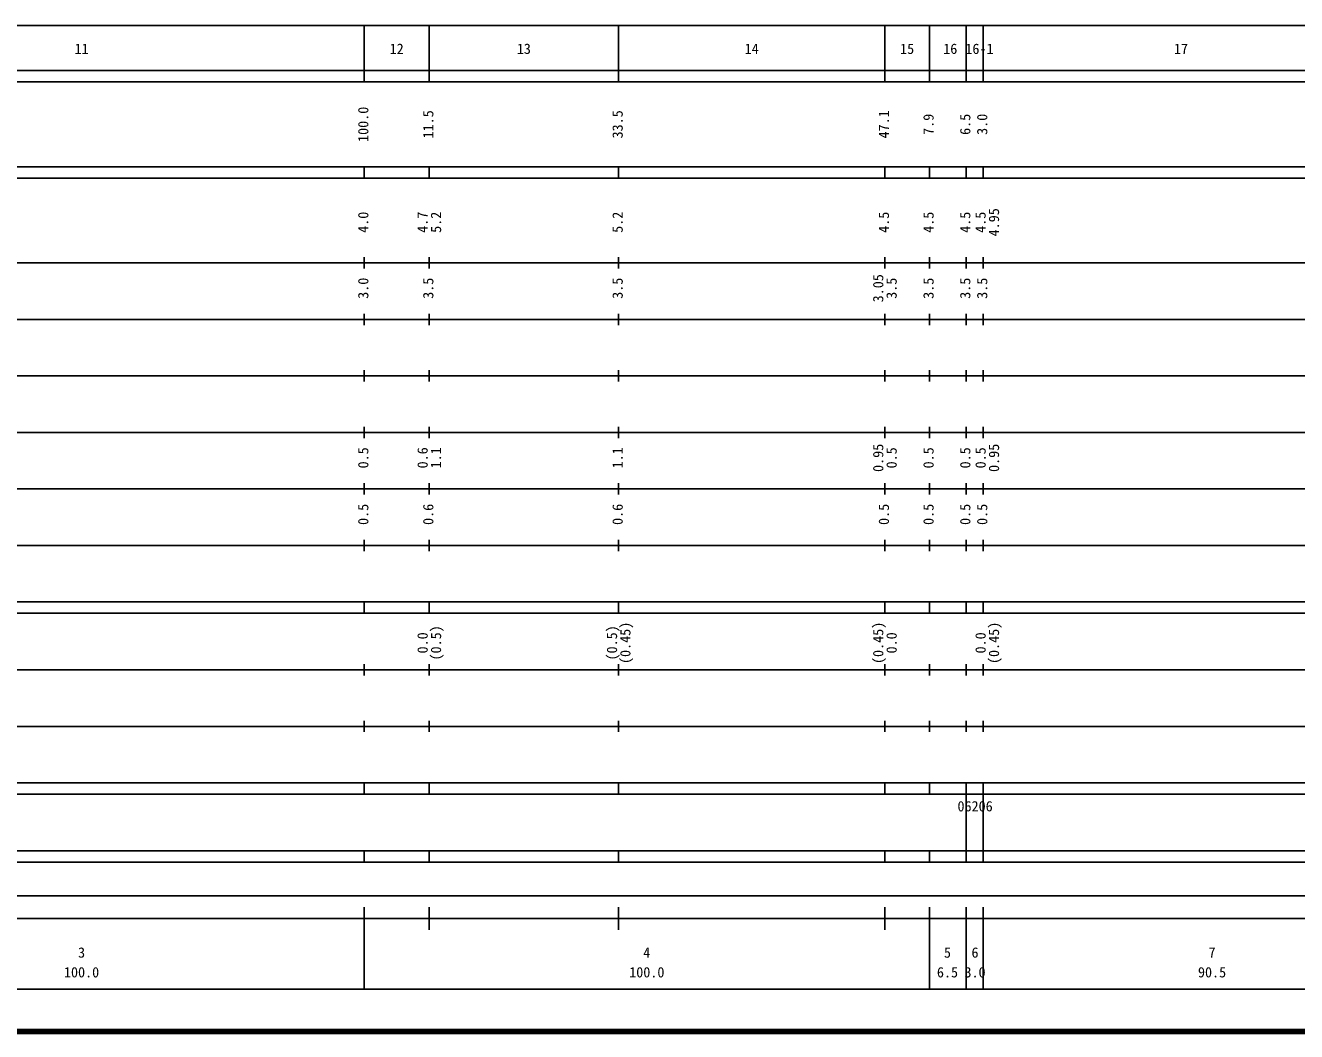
# Model space of a CAD drawing. Units: millimetres on the paper, enlarged 1000 times. Extents: x 40000 to 680000, y 20000 to 380000.
# Drawn here: x 208068 to 432951, y 20000 to 198000 of the extents above; entities that cross this region are included whole.
import ezdxf
from ezdxf.enums import TextEntityAlignment as Align

# ---------------------------------------------------------------- set-up
doc = ezdxf.new("R2010")
doc.units = ezdxf.units.MM
doc.header["$LTSCALE"] = 1000
doc.layers.add('M-TTL', color=2, linetype='Continuous', lineweight=140)
doc.layers.add('M-TTL-BAND', color=7, linetype='Continuous', lineweight=25)
doc.styles.add('ＭＳ ゴシック', font='')
doc.styles.get('ＭＳ ゴシック').set_extended_font_data('MS Gothic')

msp = doc.modelspace()

# ---------------------------------------------------------------- linework, layer by layer
at = {"layer": 'M-TTL'}
msp.add_line((40000, 20000), (680000, 20000), dxfattribs=at)
at = {"layer": 'M-TTL-BAND'}
for p, q in [((68000, 198000), (579000, 198000)), ((268000, 188000), (268000, 198000)), ((279500, 188000), (279500, 198000)), ((313000, 188000), (313000, 198000)), ((360100, 188000), (360100, 198000)), ((368000, 188000), (368000, 198000)), ((374500, 188000), (374500, 198000)), ((377500, 188000), (377500, 198000)), ((40000, 190000), (579000, 190000)), ((40000, 188000), (579000, 188000)), ((40000, 173000), (579000, 173000)), ((40000, 171000), (579000, 171000)), ((268000, 171000), (268000, 173000)), ((279500, 171000), (279500, 173000)), ((313000, 171000), (313000, 173000)), ((360100, 171000), (360100, 173000)), ((368000, 171000), (368000, 173000)), ((374500, 171000), (374500, 173000)), ((377500, 171000), (377500, 173000)), ((40000, 156000), (579000, 156000)), ((268000, 155000), (268000, 157000)), ((279500, 155000), (279500, 157000)), ((313000, 155000), (313000, 157000)), ((360100, 155000), (360100, 157000)), ((368000, 155000), (368000, 157000)), ((374500, 155000), (374500, 157000)), ((377500, 155000), (377500, 157000)), ((268000, 145000), (268000, 147000)), ((279500, 145000), (279500, 147000)), ((313000, 145000), (313000, 147000)), ((360100, 145000), (360100, 147000)), ((368000, 145000), (368000, 147000)), ((374500, 145000), (374500, 147000)), ((377500, 145000), (377500, 147000)), ((46000, 146000), (579000, 146000)), ((52000, 136000), (579000, 136000)), ((268000, 135000), (268000, 137000)), ((279500, 135000), (279500, 137000)), ((313000, 135000), (313000, 137000)), ((360100, 135000), (360100, 137000)), ((368000, 135000), (368000, 137000)), ((374500, 135000), (374500, 137000)), ((377500, 135000), (377500, 137000)), ((46000, 126000), (579000, 126000)), ((268000, 125000), (268000, 127000)), ((279500, 125000), (279500, 127000)), ((313000, 125000), (313000, 127000)), ((360100, 125000), (360100, 127000)), ((368000, 125000), (368000, 127000)), ((374500, 125000), (374500, 127000)), ((377500, 125000), (377500, 127000)), ((268000, 115000), (268000, 117000)), ((279500, 115000), (279500, 117000)), ((313000, 115000), (313000, 117000)), ((360100, 115000), (360100, 117000)), ((368000, 115000), (368000, 117000)), ((374500, 115000), (374500, 117000)), ((377500, 115000), (377500, 117000)), ((52000, 116000), (579000, 116000)), ((46000, 106000), (579000, 106000)), ((268000, 105000), (268000, 107000)), ((279500, 105000), (279500, 107000)), ((313000, 105000), (313000, 107000)), ((360100, 105000), (360100, 107000)), ((368000, 105000), (368000, 107000)), ((374500, 105000), (374500, 107000)), ((377500, 105000), (377500, 107000)), ((40000, 96000), (579000, 96000)), ((268000, 94000), (268000, 96000)), ((279500, 94000), (279500, 96000)), ((313000, 94000), (313000, 96000)), ((360100, 94000), (360100, 96000)), ((368000, 94000), (368000, 96000)), ((374500, 94000), (374500, 96000)), ((377500, 94000), (377500, 96000)), ((40000, 94000), (579000, 94000)), ((49000, 84000), (579000, 84000)), ((268000, 83000), (268000, 85000)), ((279500, 83000), (279500, 85000)), ((313000, 83000), (313000, 85000)), ((360100, 83000), (360100, 85000)), ((368000, 83000), (368000, 85000)), ((374500, 83000), (374500, 85000)), ((377500, 83000), (377500, 85000)), ((268000, 73000), (268000, 75000)), ((279500, 73000), (279500, 75000)), ((313000, 73000), (313000, 75000)), ((360100, 73000), (360100, 75000)), ((368000, 73000), (368000, 75000)), ((374500, 73000), (374500, 75000)), ((377500, 73000), (377500, 75000)), ((40000, 74000), (579000, 74000)), ((40000, 64000), (579000, 64000)), ((268000, 62000), (268000, 64000)), ((279500, 62000), (279500, 64000)), ((313000, 62000), (313000, 64000)), ((360100, 62000), (360100, 64000)), ((368000, 62000), (368000, 64000)), ((374500, 62000), (374500, 64000)), ((377500, 62000), (377500, 64000)), ((40000, 62000), (579000, 62000)), ((374500, 52000), (374500, 62000)), ((377500, 52000), (377500, 62000)), ((40000, 52000), (579000, 52000)), ((268000, 50000), (268000, 52000)), ((279500, 50000), (279500, 52000)), ((313000, 50000), (313000, 52000)), ((360100, 50000), (360100, 52000)), ((368000, 50000), (368000, 52000)), ((374500, 50000), (374500, 52000)), ((377500, 50000), (377500, 52000)), ((40000, 50000), (579000, 50000)), ((154500, 44000), (565000, 44000)), ((268000, 27500), (268000, 42000)), ((279500, 38000), (279500, 42000)), ((313000, 38000), (313000, 42000)), ((360100, 38000), (360100, 42000)), ((368000, 27500), (368000, 42000)), ((374500, 27500), (374500, 42000)), ((377500, 38000), (377500, 42000)), ((377500, 27500), (377500, 42000)), ((40000, 40000), (579000, 40000)), ((68000, 27500), (579000, 27500))]:
    msp.add_line(p, q, dxfattribs=at)

# ---------------------------------------------------------------- texts
at = {"layer": 'M-TTL-BAND', "style": 'ＭＳ ゴシック'}
for s, p in [('11', (218000, 192405)), ('12', (273750, 192405)), ('13', (296250, 192405)), ('14', (336550, 192405)), ('15', (364050, 192405)), ('16', (371685, 192405)), ('16-1', (376843, 192405)), ('17', (412500, 192405)), ('3', (218000, 32523)), ('4', (318000, 32523)), ('5', (371192, 32523)), ('6', (376065, 32523)), ('7', (418000, 32523)), ('100.0', (218000, 29033)), ('100.0', (318000, 29033)), ('6.5', (371192, 29033)), ('3.0', (376065, 29033)), ('90.5', (418000, 29033))]:
    msp.add_text(s, height=1833, dxfattribs=at).set_placement(p, align=Align.BOTTOM_CENTER)
for s, p in [('100.0', (269290, 180500)), ('11.5', (280790, 180500)), ('33.5', (314290, 180500)), ('47.1', (361390, 180500)), ('7.9', (369290, 180500)), ('6.5', (375790, 180500)), ('3.0', (378790, 180500)), ('4.0', (269290, 163174)), ('4.7', (279790, 163174)), ('5.2', (282160, 163174)), ('5.2', (314290, 163174)), ('4.5', (361390, 163174)), ('4.5', (369290, 163174)), ('4.5', (375790, 163174)), ('4.5', (378500, 163174)), ('4.95', (380870, 163174)), ('3.0', (269290, 151500)), ('3.5', (280790, 151500)), ('3.5', (314290, 151500)), ('3.05', (360390, 151500)), ('3.5', (362760, 151500)), ('3.5', (369290, 151500)), ('3.5', (375790, 151500)), ('3.5', (378790, 151500)), ('0.95', (360390, 121500)), ('0.95', (380870, 121500)), ('0.5', (269290, 121500)), ('0.6', (279790, 121500)), ('1.1', (282160, 121500)), ('1.1', (314290, 121500)), ('0.5', (362760, 121500)), ('0.5', (369290, 121500)), ('0.5', (375790, 121500)), ('0.5', (378500, 121500)), ('0.5', (269290, 111500)), ('0.6', (280790, 111500)), ('0.6', (314290, 111500)), ('0.5', (361390, 111500)), ('0.5', (369290, 111500)), ('0.5', (375790, 111500)), ('0.5', (378790, 111500)), ('0.0', (279790, 88764)), ('(0.5)', (282160, 88764)), ('(0.5)', (313290, 88764)), ('(0.45)', (315660, 88764)), ('(0.45)', (360390, 88764)), ('0.0', (362760, 88764)), ('0.0', (378500, 88764)), ('(0.45)', (380870, 88764))]:
    msp.add_text(s, height=1833, rotation=90, dxfattribs=at).set_placement(p, align=Align.BOTTOM_CENTER)
msp.add_text('06206', height=1833, dxfattribs=at).set_placement((372959, 58405), align=Align.BOTTOM_LEFT)

doc.saveas('drawing.dxf')
